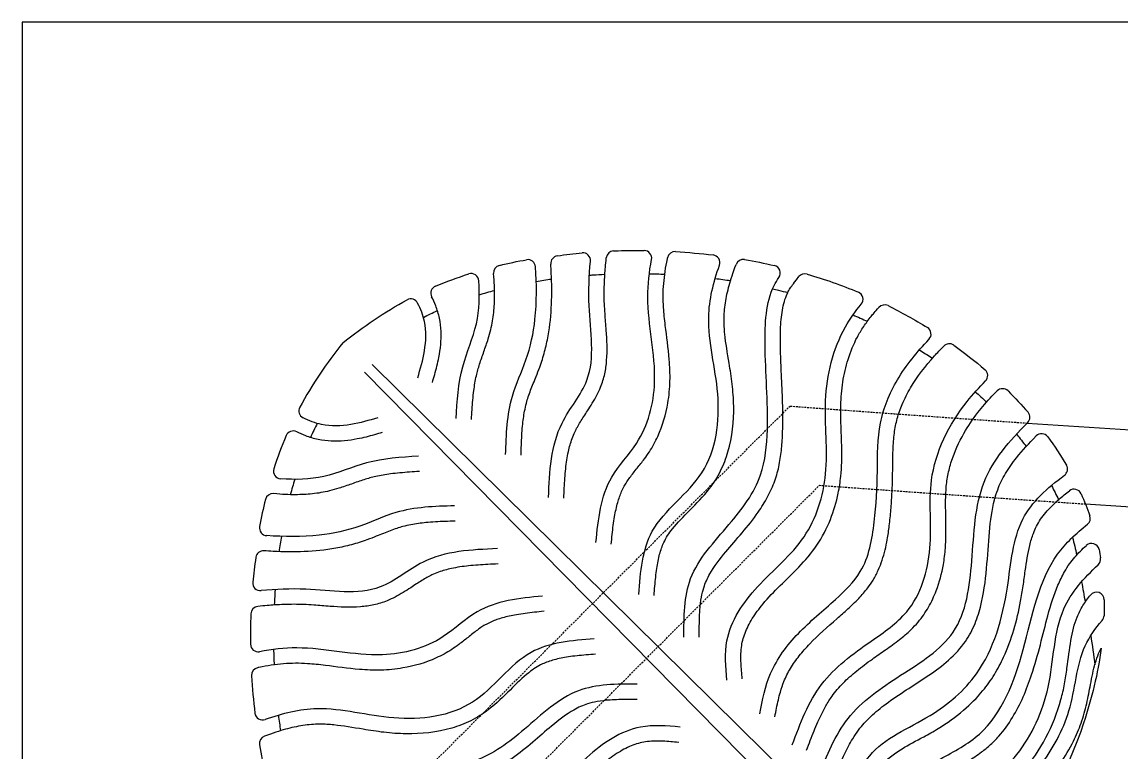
# Model space of a CAD drawing. Header units: millimetres. Extents: x -38686 to 870903, y -23218 to 232707.
# Drawn here: x 37372.5 to 37515.7, y 32051.4 to 32146.6 of the extents above; entities that cross this region are included whole.
import ezdxf

# ---------------------------------------------------------------- set-up
doc = ezdxf.new("R2010")
doc.units = ezdxf.units.MM
doc.header["$LTSCALE"] = 10
doc.linetypes.add('HIDDEN', pattern=[0.375, 0.25, -0.125])
doc.layers.add('40 - Detail Outline', color=142, linetype='Continuous')

msp = doc.modelspace()

# ---------------------------------------------------------------- linework, layer by layer
at = {"layer": '40 - Detail Outline', "color": 251}
for p, q in [((37486.067, 32031.078), (37417.097, 32100.981)), ((37488.019, 32033.03), (37418.116, 32102))]:
    msp.add_line(p, q, dxfattribs=at)
at = {"layer": '40 - Detail Outline', "color": 7}
msp.add_lwpolyline([(38322.522, 32146.575), (37372.522, 32146.575), (37372.522, 30796.575), (38322.522, 30796.575)], close=True, dxfattribs=at)
at = {"layer": '40 - Detail Outline', "color": 252, "linetype": 'HIDDEN', "ltscale": 0.1}
for points in [[(37424.431, 32015.45, 0.0008531), (37422.522, 32046.575), (37472.522, 32096.575, 0.0015354), (37503.414, 32094.366, 0.0015354)], [(37434.874, 32008.264, 0.0005648), (37432.785, 32042.696), (37476.353, 32086.263, 0.0009965), (37510.992, 32083.831, 0.0013085)]]:
    msp.add_lwpolyline(points, format="xyb", dxfattribs=at)
at = {"layer": '40 - Detail Outline', "color": 252}
msp.add_lwpolyline([(37503.414, 32094.366, 0.0341591), (38191.63, 32094.366)], format="xyb", dxfattribs=at)
at = {"layer": '40 - Detail Outline', "color": 251}
msp.add_lwpolyline([(37510.992, 32083.831, 0.0333389), (38184.052, 32083.831)], format="xyb", dxfattribs=at)
for centre, start, end in [((37449.591, 32115.783), 91.84017, 174.11427), ((37453.511, 32115.823), 349.36509, 89.34188), ((37457.56, 32115.683), 86.64905, 167.75444), ((37438.387, 32114.647), 3.67541, 100.22062), ((37442.364, 32115.135), 98.82963, 183.84978), ((37445.544, 32115.533), 354.66017, 95.44805), ((37462.389, 32115.257), 340.6813, 83.23504), ((37466.439, 32114.668), 80.18181, 159.59159), ((37431.001, 32112.829), 3.53079, 107.716), ((37434.912, 32113.919), 103.50603, 185.33654), ((37470.261, 32113.901), 325.32241, 77.12319), ((37474.466, 32112.802), 73.54353, 141.43457), ((37426.754, 32111.257), 113.02974, 206.69921), ((37481.04, 32110.478), 319.93573, 67.45103), ((37423.146, 32109.527), 27.03841, 118.27621), ((37484.837, 32108.752), 63.6379, 138.67738), ((37489.884, 32105.947), 316.74206, 58.21629), ((37493.262, 32103.693), 54.35564, 136.11973), ((37497.262, 32100.556), 315.37059, 49.38591), ((37500.205, 32097.843), 45.23951, 135.27096), ((37409.569, 32095.95), 151.72379, 242.96159), ((37502.758, 32095.124), 315.04849, 41.08967), ((37407.84, 32092.342), 63.30079, 156.97026), ((37505.274, 32091.981), 36.19519, 135.45609), ((37406.268, 32088.096), 162.284, 266.46921), ((37507.651, 32088.366), 306.60021, 30.3307), ((37405.178, 32084.185), 84.66346, 166.49397), ((37509.512, 32084.76), 24.14837, 127.51599), ((37510.621, 32081.968), 308.82505, 19.10978), ((37404.45, 32080.709), 169.77938, 266.32459), ((37511.776, 32077.7), 11.1891, 132.35769), ((37403.961, 32076.733), 86.15022, 171.17037), ((37511.966, 32076.653), 313.06765, 9.34947), ((37403.563, 32073.553), 174.55195, 275.33983), ((37512.429, 32071.352), 0.83885, 140.93397), ((37403.314, 32069.505), 95.88573, 178.15983), ((37512.407, 32069.328), 319.02141, 357.91238), ((37403.273, 32065.586), 180.65812, 280.63491), ((37403.414, 32061.536), 102.24556, 183.35095), ((37403.84, 32056.707), 186.76496, 289.3187), ((37404.429, 32052.658), 110.40841, 189.81819)]:
    msp.add_arc(centre, 1, start, end, dxfattribs=at)
for points, knots in [([(37449.559, 32116.783), (37449.755, 32116.789), (37451.077, 32116.827), (37452.398, 32116.836), (37453.522, 32116.823)], [45.0836625, 45.0836625, 45.0836625, 45.0836625, 45.6568413, 48.9653629, 48.9653629, 48.9653629, 48.9653629]), ([(37441.078, 32084.678), (37441.225, 32088.059), (37441.468, 32093.653), (37447.628, 32100.575), (37446.124, 32108.355), (37446.361, 32113.531), (37446.54, 32115.44)], [0, 0, 0, 0, 9.8438647, 16.2884618, 25.97773, 31.7463258, 31.7463258, 31.7463258, 31.7463258]), ([(37443.076, 32084.591), (37443.095, 32085.034), (37443.114, 32085.472), (37443.18, 32086.77), (37443.234, 32087.612), (37443.402, 32089.196), (37443.512, 32089.94), (37443.793, 32091.236), (37443.95, 32091.799), (37444.251, 32092.631), (37444.369, 32092.919), (37444.6, 32093.417), (37444.709, 32093.629), (37444.952, 32094.068), (37445.085, 32094.293), (37445.511, 32094.981), (37445.83, 32095.46), (37446.571, 32096.592), (37446.999, 32097.26), (37447.555, 32098.326), (37447.717, 32098.669), (37447.978, 32099.314), (37448.081, 32099.607), (37448.258, 32100.19), (37448.333, 32100.482), (37448.522, 32101.358), (37448.601, 32101.94), (37448.757, 32103.866), (37448.691, 32105.185), (37448.546, 32107.184), (37448.483, 32107.896), (37448.4, 32109.027), (37448.373, 32109.457), (37448.338, 32110.303), (37448.329, 32110.726), (37448.326, 32111.991), (37448.355, 32112.832), (37448.447, 32114.308), (37448.499, 32114.943), (37448.597, 32115.886)], [0, 0, 0, 0, 1.2888478, 1.2888478, 3.8665433, 3.8665433, 6.3234995, 6.3234995, 8.3640235, 8.3640235, 9.4869514, 9.4869514, 10.3581569, 10.3581569, 11.2293624, 11.2293624, 12.9717734, 12.9717734, 15.1431536, 15.1431536, 16.1127577, 16.1127577, 16.8790669, 16.8790669, 17.6453761, 17.6453761, 19.1779946, 19.1779946, 22.7692789, 22.7692789, 24.8297405, 24.8297405, 26.1468336, 26.1468336, 27.4639268, 27.4639268, 30.098113, 30.098113, 32.0850001, 32.0850001, 32.0850001, 32.0850001]), ([(37447.246, 32078.808), (37447.555, 32081.829), (37448.057, 32086.735), (37453.558, 32092.189), (37455.774, 32100.674), (37453.562, 32108.743), (37454.191, 32114.028), (37454.494, 32115.639)], [0, 0, 0, 0, 8.7557507, 14.2163152, 22.4813448, 33.6683771, 38.5822174, 38.5822174, 38.5822174, 38.5822174]), ([(37449.236, 32078.605), (37449.279, 32079.024), (37449.321, 32079.437), (37449.455, 32080.659), (37449.555, 32081.448), (37449.793, 32082.833), (37449.924, 32083.441), (37450.231, 32084.525), (37450.4, 32085.008), (37450.702, 32085.696), (37450.814, 32085.924), (37451.038, 32086.33), (37451.147, 32086.512), (37451.393, 32086.888), (37451.527, 32087.079), (37451.958, 32087.666), (37452.283, 32088.073), (37452.931, 32088.884), (37453.249, 32089.282), (37453.782, 32090.001), (37453.998, 32090.306), (37454.626, 32091.271), (37454.99, 32091.943), (37455.936, 32094.026), (37456.364, 32095.494), (37456.777, 32097.929), (37456.867, 32098.891), (37456.913, 32100.789), (37456.872, 32101.715), (37456.674, 32104.171), (37456.455, 32105.657), (37456.186, 32107.872), (37456.102, 32108.645), (37456.017, 32109.931), (37455.999, 32110.451), (37456.006, 32111.484), (37456.032, 32112.004), (37456.165, 32113.577), (37456.33, 32114.643), (37456.559, 32115.778), (37456.569, 32115.831), (37456.583, 32115.895)], [0, 0, 0, 0, 1.2134294, 1.2134294, 3.6402882, 3.6402882, 5.7010962, 5.7010962, 7.5446804, 7.5446804, 8.5064275, 8.5064275, 9.3247542, 9.3247542, 10.1430809, 10.1430809, 11.7797343, 11.7797343, 13.2236517, 13.2236517, 14.2109829, 14.2109829, 16.1856454, 16.1856454, 20.1672865, 20.1672865, 22.7222565, 22.7222565, 25.2772265, 25.2772265, 29.6678494, 29.6678494, 32.1170655, 32.1170655, 33.8556664, 33.8556664, 35.5942673, 35.5942673, 39.0714691, 39.0714691, 39.2399434, 39.2399434, 39.2399434, 39.2399434]), ([(37431.031, 32094.822), (37431.059, 32095.256), (37431.087, 32095.685), (37431.177, 32096.957), (37431.249, 32097.783), (37431.437, 32099.247), (37431.545, 32099.892), (37431.743, 32100.775), (37431.805, 32101.027), (37431.945, 32101.533), (37432.023, 32101.79), (37432.274, 32102.576), (37432.467, 32103.119), (37432.852, 32104.213), (37433.044, 32104.763), (37433.344, 32105.726), (37433.459, 32106.127), (37433.65, 32106.906), (37433.728, 32107.281), (37433.855, 32108.023), (37433.905, 32108.393), (37434.023, 32109.501), (37434.057, 32110.235), (37434.063, 32111.828), (37434.022, 32112.685), (37433.916, 32113.826)], [0, 0, 0, 0, 1.2957446, 1.2957446, 3.8872339, 3.8872339, 6.0383769, 6.0383769, 6.9242789, 6.9242789, 7.8101809, 7.8101809, 9.5819849, 9.5819849, 11.2510335, 11.2510335, 12.3857276, 12.3857276, 13.3918529, 13.3918529, 14.3979782, 14.3979782, 16.4102289, 16.4102289, 18.8096509, 18.8096509, 18.8096509, 18.8096509]), ([(37435.497, 32090.254), (37435.579, 32092.852), (37435.714, 32097.145), (37438.387, 32102.638), (37439.597, 32108.332), (37439.532, 32112.42), (37439.385, 32114.711)], [0, 0, 0, 0, 7.6812021, 12.6967319, 18.108407, 24.9712252, 24.9712252, 24.9712252, 24.9712252]), ([(37437.496, 32090.191), (37437.51, 32090.628), (37437.524, 32091.061), (37437.573, 32092.342), (37437.617, 32093.174), (37437.758, 32094.648), (37437.844, 32095.299), (37438.031, 32096.281), (37438.109, 32096.629), (37438.272, 32097.244), (37438.352, 32097.512), (37438.536, 32098.065), (37438.638, 32098.347), (37438.967, 32099.211), (37439.216, 32099.811), (37439.625, 32100.834), (37439.784, 32101.238), (37440.054, 32101.986), (37440.168, 32102.323), (37440.378, 32102.995), (37440.476, 32103.332), (37440.747, 32104.349), (37440.898, 32105.032), (37441.272, 32107.087), (37441.411, 32108.464), (37441.525, 32111.184), (37441.503, 32112.531), (37441.417, 32114.266), (37441.393, 32114.668), (37441.366, 32115.068)], [0, 0, 0, 0, 1.292478, 1.292478, 3.8774341, 3.8774341, 6.0368797, 6.0368797, 7.2583918, 7.2583918, 8.2462517, 8.2462517, 9.2341116, 9.2341116, 11.2098314, 11.2098314, 12.4404767, 12.4404767, 13.4059291, 13.4059291, 14.3713815, 14.3713815, 16.3022863, 16.3022863, 20.1640958, 20.1640958, 24.0259053, 24.0259053, 25.1938386, 25.1938386, 25.1938386, 25.1938386]), ([(37452.827, 32072.058), (37453.052, 32074.984), (37453.545, 32081.389), (37462.498, 32087.239), (37463.84, 32098.194), (37461.18, 32107.209), (37462.546, 32112.682), (37463.333, 32114.926)], [0, 0, 0, 0, 8.4042842, 18.403352, 28.878923, 38.9261887, 45.9570961, 45.9570961, 45.9570961, 45.9570961]), ([(37454.821, 32071.905), (37454.853, 32072.317), (37454.884, 32072.725), (37454.986, 32073.927), (37455.064, 32074.702), (37455.27, 32076.088), (37455.392, 32076.708), (37455.695, 32077.834), (37455.874, 32078.344), (37456.234, 32079.127), (37456.393, 32079.417), (37456.77, 32080.008), (37456.986, 32080.304), (37457.85, 32081.383), (37458.639, 32082.177), (37460.325, 32083.877), (37461.221, 32084.783), (37462.304, 32086.188), (37462.566, 32086.558), (37463.052, 32087.329), (37463.274, 32087.725), (37463.876, 32088.937), (37464.194, 32089.775), (37465.008, 32092.572), (37465.213, 32094.596), (37465.172, 32097.552), (37465.099, 32098.516), (37464.881, 32100.376), (37464.739, 32101.274), (37464.375, 32103.483), (37464.154, 32104.753), (37463.967, 32106.585), (37463.929, 32107.198), (37463.928, 32108.161), (37463.943, 32108.524), (37464.002, 32109.261), (37464.046, 32109.633), (37464.218, 32110.755), (37464.386, 32111.515), (37464.813, 32113.07), (37465.074, 32113.867), (37465.501, 32115.016)], [0, 0, 0, 0, 1.185355, 1.185355, 3.556065, 3.556065, 5.667841, 5.667841, 7.6778033, 7.6778033, 9.0224565, 9.0224565, 10.3671097, 10.3671097, 13.8648896, 13.8648896, 17.3626695, 17.3626695, 18.5263714, 18.5263714, 19.6900732, 19.6900732, 22.017477, 22.017477, 27.3078517, 27.3078517, 29.8902069, 29.8902069, 32.4725621, 32.4725621, 36.4536401, 36.4536401, 38.5491117, 38.5491117, 39.8508255, 39.8508255, 41.1525394, 41.1525394, 43.7559672, 43.7559672, 46.4058862, 46.4058862, 46.4058862, 46.4058862]), ([(37429.035, 32094.95), (37429.182, 32097.23), (37429.453, 32101.469), (37432.062, 32107.153), (37432.117, 32110.983), (37431.999, 32112.891)], [0, 0, 0, 0, 6.8072948, 12.6552665, 18.3218015, 18.3218015, 18.3218015, 18.3218015]), ([(37446.4, 32113.619), (37446.561, 32113.63), (37446.723, 32113.641), (37447.392, 32113.684), (37447.901, 32113.712), (37448.411, 32113.736)], [41.7842326, 41.7842326, 41.7842326, 41.7842326, 42.2759199, 42.2759199, 43.8245505, 43.8245505, 43.8245505, 43.8245505]), ([(37458.702, 32066.482), (37458.705, 32069.139), (37458.711, 32074.781), (37464.5, 32080.826), (37469.089, 32086.836), (37469.861, 32095.316), (37469.083, 32103.283), (37469.37, 32110.521), (37470.847, 32112.991), (37471.084, 32113.332)], [0, 0, 0, 0, 7.6812021, 16.3150671, 23.9699184, 29.9052895, 41.0613923, 48.7818029, 50.0777532, 50.0777532, 50.0777532, 50.0777532]), ([(37460.702, 32066.48), (37460.702, 32066.89), (37460.702, 32067.295), (37460.713, 32068.49), (37460.733, 32069.261), (37460.831, 32070.592), (37460.898, 32071.166), (37461.074, 32072.134), (37461.17, 32072.54), (37461.386, 32073.24), (37461.498, 32073.537), (37461.764, 32074.137), (37461.917, 32074.437), (37462.628, 32075.681), (37463.355, 32076.636), (37464.842, 32078.414), (37465.567, 32079.228), (37467.01, 32080.938), (37467.724, 32081.826), (37468.821, 32083.407), (37469.235, 32084.066), (37469.965, 32085.428), (37470.284, 32086.128), (37470.789, 32087.552), (37470.974, 32088.252), (37471.257, 32089.647), (37471.355, 32090.344), (37471.498, 32091.774), (37471.539, 32092.507), (37471.605, 32094.519), (37471.593, 32095.778), (37471.521, 32098.266), (37471.462, 32099.492), (37471.36, 32101.736), (37471.317, 32102.756), (37471.27, 32104.703), (37471.259, 32105.635), (37471.317, 32107.424), (37471.389, 32108.285), (37471.666, 32109.859), (37471.871, 32110.571), (37472.244, 32111.389), (37472.345, 32111.582), (37472.574, 32111.968), (37472.7, 32112.159), (37472.986, 32112.551), (37473.147, 32112.752), (37473.684, 32113.425)], [0, 0, 0, 0, 1.185885, 1.185885, 3.557655, 3.557655, 5.5002923, 5.5002923, 7.0294274, 7.0294274, 8.2785432, 8.2785432, 9.527659, 9.527659, 13.4345492, 13.4345492, 16.5910033, 16.5910033, 19.7474574, 19.7474574, 21.8546285, 21.8546285, 23.8841243, 23.8841243, 25.7790483, 25.7790483, 27.6739724, 27.6739724, 29.7117698, 29.7117698, 33.4025797, 33.4025797, 37.0933897, 37.0933897, 40.1829547, 40.1829547, 42.9534362, 42.9534362, 45.7239177, 45.7239177, 48.4943991, 48.4943991, 49.4099314, 49.4099314, 50.3254636, 50.3254636, 51.3053195, 51.3053195, 51.3053195, 51.3053195]), ([(37470.258, 32111.849), (37470.52, 32111.787), (37470.781, 32111.724), (37471.439, 32111.561), (37471.836, 32111.459), (37472.231, 32111.353)], [66.3102617, 66.3102617, 66.3102617, 66.3102617, 67.1454569, 67.1454569, 68.4165801, 68.4165801, 68.4165801, 68.4165801]), ([(37424.042, 32100.232), (37424.384, 32101.391), (37425.085, 32103.766), (37425.212, 32107.241), (37424.432, 32109.207), (37424.037, 32109.982)], [0, 0, 0, 0, 3.6303177, 7.4455402, 10.0510726, 10.0510726, 10.0510726, 10.0510726]), ([(37425.96, 32099.666), (37426.06, 32100.003), (37426.161, 32100.347), (37426.46, 32101.402), (37426.654, 32102.138), (37427.012, 32103.985), (37427.138, 32105.132), (37427.061, 32106.869), (37426.995, 32107.439), (37426.755, 32108.576), (37426.586, 32109.117), (37426.228, 32110.039), (37426.051, 32110.43), (37425.861, 32110.807)], [0, 0, 0, 0, 1.0561449, 1.0561449, 3.1684346, 3.1684346, 6.0769445, 6.0769445, 7.4709517, 7.4709517, 8.864959, 8.864959, 9.9694405, 9.9694405, 9.9694405, 9.9694405]), ([(37464.306, 32060.894), (37464.152, 32062.635), (37463.755, 32067.105), (37468.212, 32073.628), (37474.991, 32078.909), (37477.89, 32088.086), (37476.528, 32097.359), (37478.408, 32105.278), (37481.025, 32108.906), (37481.806, 32109.834)], [0, 0, 0, 0, 5.1349591, 13.1849078, 22.1068715, 30.7436776, 40.313374, 50.2220696, 53.8809319, 53.8809319, 53.8809319, 53.8809319]), ([(37466.298, 32061.071), (37466.267, 32061.426), (37466.236, 32061.775), (37466.156, 32062.795), (37466.122, 32063.443), (37466.133, 32064.433), (37466.154, 32064.8), (37466.233, 32065.474), (37466.288, 32065.779), (37466.443, 32066.4), (37466.542, 32066.712), (37466.9, 32067.65), (37467.221, 32068.279), (37468.01, 32069.555), (37468.485, 32070.199), (37469.685, 32071.644), (37470.438, 32072.419), (37472.029, 32073.983), (37472.864, 32074.771), (37474.502, 32076.481), (37475.306, 32077.405), (37476.728, 32079.515), (37477.311, 32080.652), (37478.217, 32082.939), (37478.553, 32084.084), (37478.945, 32085.973), (37479.059, 32086.709), (37479.262, 32088.671), (37479.281, 32089.864), (37479.242, 32092.172), (37479.186, 32093.29), (37479.128, 32095.152), (37479.115, 32095.912), (37479.145, 32097.171), (37479.172, 32097.676), (37479.26, 32098.692), (37479.322, 32099.2), (37479.557, 32100.71), (37479.783, 32101.701), (37480.4, 32103.678), (37480.802, 32104.658), (37481.538, 32106.038), (37481.813, 32106.491), (37482.415, 32107.383), (37482.741, 32107.819), (37483.337, 32108.553), (37483.596, 32108.855), (37484.086, 32109.412)], [0, 0, 0, 0, 1.0483826, 1.0483826, 3.1451479, 3.1451479, 4.4689278, 4.4689278, 5.7040993, 5.7040993, 6.9392708, 6.9392708, 9.4096138, 9.4096138, 11.9906935, 11.9906935, 15.3671264, 15.3671264, 18.7435593, 18.7435593, 22.1199922, 22.1199922, 25.4964251, 25.4964251, 28.6590155, 28.6590155, 30.658628, 30.658628, 33.9943565, 33.9943565, 37.3300849, 37.3300849, 39.7170038, 39.7170038, 41.3562862, 41.3562862, 42.9955687, 42.9955687, 46.2741336, 46.2741336, 49.7999522, 49.7999522, 51.6277132, 51.6277132, 53.4554741, 53.4554741, 54.7551346, 54.7551346, 54.7551346, 54.7551346]), ([(37468.58, 32056.519), (37468.931, 32058.309), (37469.696, 32062.203), (37473.505, 32067.25), (37478.054, 32070.945), (37482.502, 32075.265), (37483.644, 32081.519), (37483.958, 32087.961), (37483.863, 32094.367), (37486.357, 32100.375), (37489.078, 32103.632), (37490.612, 32105.262)], [0, 0, 0, 0, 5.4207291, 11.7884781, 18.3456602, 23.1956947, 29.8879744, 36.5434432, 42.7970881, 48.8538754, 55.5370884, 55.5370884, 55.5370884, 55.5370884]), ([(37470.542, 32056.134), (37470.617, 32056.513), (37470.69, 32056.887), (37470.917, 32057.985), (37471.076, 32058.688), (37471.402, 32059.831), (37471.555, 32060.289), (37471.846, 32061.017), (37471.974, 32061.3), (37472.258, 32061.867), (37472.414, 32062.149), (37472.916, 32062.985), (37473.299, 32063.531), (37474.145, 32064.606), (37474.609, 32065.133), (37476.176, 32066.764), (37477.388, 32067.811), (37479.118, 32069.328), (37479.581, 32069.737), (37480.522, 32070.596), (37481, 32071.049), (37481.879, 32071.97), (37482.281, 32072.43), (37482.895, 32073.241), (37483.122, 32073.57), (37483.588, 32074.331), (37483.812, 32074.762), (37484.204, 32075.631), (37484.373, 32076.072), (37484.813, 32077.399), (37485.019, 32078.292), (37485.287, 32079.79), (37485.373, 32080.402), (37485.532, 32081.705), (37485.602, 32082.398), (37485.718, 32083.781), (37485.763, 32084.468), (37485.835, 32085.881), (37485.86, 32086.605), (37485.891, 32087.934), (37485.898, 32088.541), (37485.912, 32089.723), (37485.921, 32090.303), (37485.969, 32091.629), (37486.018, 32092.365), (37486.195, 32093.716), (37486.317, 32094.332), (37486.658, 32095.573), (37486.874, 32096.19), (37487.439, 32097.538), (37487.807, 32098.263), (37489.081, 32100.418), (37490.148, 32101.775), (37491.7, 32103.5), (37492.068, 32103.894), (37492.541, 32104.386)], [0, 0, 0, 0, 1.1493012, 1.1493012, 3.4479036, 3.4479036, 5.1116175, 5.1116175, 6.2262777, 6.2262777, 7.3409379, 7.3409379, 9.5702583, 9.5702583, 11.8424258, 11.8424258, 16.8689903, 16.8689903, 18.6802517, 18.6802517, 20.491513, 20.491513, 22.0922295, 22.0922295, 23.100162, 23.100162, 24.3121895, 24.3121895, 25.5242169, 25.5242169, 27.9482718, 27.9482718, 29.6513746, 29.6513746, 31.6570743, 31.6570743, 33.6627741, 33.6627741, 35.7946406, 35.7946406, 37.5728159, 37.5728159, 39.3509911, 39.3509911, 41.7455823, 41.7455823, 43.9451339, 43.9451339, 46.1446855, 46.1446855, 48.8278202, 48.8278202, 54.4245428, 54.4245428, 56.0986355, 56.0986355, 56.0986355, 56.0986355]), ([(37489.38, 32103.902), (37489.901, 32103.571), (37490.419, 32103.231), (37490.976, 32102.851), (37491.021, 32102.821), (37491.065, 32102.791)], [87.8007428, 87.8007428, 87.8007428, 87.8007428, 89.6884317, 89.6884317, 89.8512885, 89.8512885, 89.8512885, 89.8512885]), ([(37472.811, 32052.493), (37473.859, 32055.28), (37475.933, 32060.802), (37482.349, 32065.532), (37488.936, 32069.946), (37491.423, 32078.143), (37490.018, 32087.765), (37493.782, 32095.358), (37497.137, 32099.006), (37497.974, 32099.853)], [0, 0, 0, 0, 8.7346954, 17.298582, 23.3072902, 32.0969045, 40.9569216, 52.2211022, 55.7971994, 55.7971994, 55.7971994, 55.7971994]), ([(37474.683, 32051.789), (37474.843, 32052.215), (37475.002, 32052.637), (37475.48, 32053.885), (37475.803, 32054.694), (37476.469, 32056.193), (37476.811, 32056.887), (37477.438, 32057.983), (37477.707, 32058.41), (37478.209, 32059.113), (37478.433, 32059.399), (37478.914, 32059.965), (37479.17, 32060.242), (37479.977, 32061.059), (37480.57, 32061.586), (37481.847, 32062.624), (37482.534, 32063.136), (37483.807, 32064.047), (37484.382, 32064.444), (37485.566, 32065.272), (37486.172, 32065.702), (37487.281, 32066.57), (37487.786, 32066.996), (37488.593, 32067.777), (37488.905, 32068.108), (37489.718, 32069.072), (37490.169, 32069.73), (37490.949, 32071.101), (37491.279, 32071.815), (37491.98, 32073.657), (37492.283, 32074.807), (37492.609, 32076.663), (37492.696, 32077.367), (37492.802, 32078.758), (37492.823, 32079.438), (37492.835, 32081.412), (37492.782, 32082.657), (37492.778, 32084.463), (37492.791, 32085.075), (37492.874, 32086.308), (37492.95, 32086.92), (37493.191, 32088.16), (37493.353, 32088.781), (37493.952, 32090.634), (37494.502, 32091.857), (37495.702, 32093.965), (37496.31, 32094.869), (37497.543, 32096.456), (37498.16, 32097.158), (37499.034, 32098.079), (37499.258, 32098.308), (37499.494, 32098.547)], [0, 0, 0, 0, 1.3347694, 1.3347694, 4.0043081, 4.0043081, 6.5266595, 6.5266595, 8.2678522, 8.2678522, 9.5637549, 9.5637549, 10.8596577, 10.8596577, 13.4514631, 13.4514631, 16.0922492, 16.0922492, 18.1854104, 18.1854104, 20.2785717, 20.2785717, 22.0563812, 22.0563812, 23.2347912, 23.2347912, 25.2657902, 25.2657902, 27.2967891, 27.2967891, 30.3793543, 30.3793543, 32.2503359, 32.2503359, 34.1213176, 34.1213176, 37.8295076, 37.8295076, 39.82346, 39.82346, 41.9830806, 41.9830806, 44.1427012, 44.1427012, 48.4619423, 48.4619423, 51.9221987, 51.9221987, 54.9211296, 54.9211296, 55.9269727, 55.9269727, 55.9269727, 55.9269727]), ([(37418.864, 32095.055), (37417.706, 32094.713), (37415.331, 32094.012), (37411.856, 32093.885), (37409.89, 32094.664), (37409.115, 32095.06)], [0, 0, 0, 0, 3.6303177, 7.4455402, 10.0510726, 10.0510726, 10.0510726, 10.0510726]), ([(37476.244, 32048.443), (37477.314, 32051.095), (37479.518, 32056.556), (37486.822, 32061.568), (37495.079, 32066.562), (37496.399, 32076.77), (37496.652, 32086.918), (37501.093, 32092.041), (37503.465, 32094.418)], [0, 0, 0, 0, 8.3746707, 17.2458641, 26.1171306, 35.6878407, 46.0804708, 55.7639306, 55.7639306, 55.7639306, 55.7639306]), ([(37419.43, 32093.136), (37419.093, 32093.037), (37418.75, 32092.935), (37417.695, 32092.636), (37416.959, 32092.443), (37415.112, 32092.084), (37413.964, 32091.959), (37412.228, 32092.036), (37411.657, 32092.102), (37410.521, 32092.342), (37409.98, 32092.511), (37409.058, 32092.868), (37408.667, 32093.046), (37408.289, 32093.236)], [0, 0, 0, 0, 1.0561449, 1.0561449, 3.1684346, 3.1684346, 6.0769445, 6.0769445, 7.4709517, 7.4709517, 8.864959, 8.864959, 9.9694405, 9.9694405, 9.9694405, 9.9694405]), ([(37478.099, 32047.694), (37478.267, 32048.111), (37478.433, 32048.523), (37478.934, 32049.743), (37479.272, 32050.531), (37479.96, 32051.979), (37480.308, 32052.643), (37480.925, 32053.658), (37481.178, 32054.036), (37481.68, 32054.711), (37481.928, 32055.012), (37482.463, 32055.604), (37482.747, 32055.893), (37483.647, 32056.742), (37484.31, 32057.284), (37485.847, 32058.429), (37486.738, 32059.026), (37488.506, 32060.172), (37489.385, 32060.723), (37491.147, 32061.904), (37492.027, 32062.533), (37493.695, 32063.952), (37494.484, 32064.744), (37495.424, 32066.022), (37495.669, 32066.399), (37496.107, 32067.168), (37496.303, 32067.561), (37496.831, 32068.76), (37497.103, 32069.582), (37497.75, 32072.075), (37497.963, 32073.774), (37498.262, 32077.075), (37498.348, 32078.672), (37498.624, 32081.679), (37498.815, 32083.088), (37499.264, 32084.821), (37499.4, 32085.262), (37499.693, 32086.049), (37499.844, 32086.402), (37500.186, 32087.105), (37500.376, 32087.454), (37500.998, 32088.495), (37501.482, 32089.18), (37502.775, 32090.807), (37503.638, 32091.744), (37504.562, 32092.682)], [0, 0, 0, 0, 1.3154773, 1.3154773, 3.946432, 3.946432, 6.4031522, 6.4031522, 7.9847907, 7.9847907, 9.3874412, 9.3874412, 10.7900917, 10.7900917, 13.5953928, 13.5953928, 16.8486985, 16.8486985, 19.80426, 19.80426, 22.7598215, 22.7598215, 25.715383, 25.715383, 26.8647157, 26.8647157, 28.0140484, 28.0140484, 30.3127138, 30.3127138, 34.9038116, 34.9038116, 39.4949094, 39.4949094, 44.0860072, 44.0860072, 45.7352877, 45.7352877, 47.1469747, 47.1469747, 48.5586616, 48.5586616, 51.3820354, 51.3820354, 55.3141931, 55.3141931, 55.3141931, 55.3141931]), ([(37424.147, 32090.061), (37421.867, 32089.915), (37417.628, 32089.643), (37411.943, 32087.035), (37408.114, 32086.98), (37406.206, 32087.098)], [0, 0, 0, 0, 6.8072948, 12.6552665, 18.3218015, 18.3218015, 18.3218015, 18.3218015]), ([(37424.275, 32088.065), (37423.841, 32088.038), (37423.412, 32088.01), (37422.14, 32087.919), (37421.313, 32087.848), (37419.85, 32087.659), (37419.204, 32087.552), (37418.322, 32087.354), (37418.069, 32087.291), (37417.564, 32087.152), (37417.306, 32087.074), (37416.52, 32086.822), (37415.978, 32086.63), (37414.883, 32086.244), (37414.333, 32086.052), (37413.371, 32085.753), (37412.97, 32085.638), (37412.191, 32085.447), (37411.816, 32085.369), (37411.074, 32085.242), (37410.704, 32085.191), (37409.596, 32085.073), (37408.862, 32085.04), (37407.268, 32085.034), (37406.411, 32085.074), (37405.271, 32085.181)], [0, 0, 0, 0, 1.2957446, 1.2957446, 3.8872339, 3.8872339, 6.0383769, 6.0383769, 6.9242789, 6.9242789, 7.8101809, 7.8101809, 9.5819849, 9.5819849, 11.2510335, 11.2510335, 12.3857276, 12.3857276, 13.3918529, 13.3918529, 14.3979782, 14.3979782, 16.4102289, 16.4102289, 18.8096509, 18.8096509, 18.8096509, 18.8096509]), ([(37480.072, 32044.417), (37480.76, 32046.848), (37482.348, 32052.46), (37490.711, 32055.648), (37498.33, 32062.224), (37501.027, 32071.923), (37501.707, 32082.085), (37506.01, 32085.902), (37508.247, 32087.563)], [0, 0, 0, 0, 7.2173194, 16.6586382, 24.7874942, 36.7593966, 45.8433615, 53.8244605, 53.8244605, 53.8244605, 53.8244605]), ([(37481.996, 32043.872), (37482.103, 32044.247), (37482.207, 32044.617), (37482.524, 32045.702), (37482.74, 32046.393), (37483.162, 32047.531), (37483.359, 32047.996), (37483.836, 32048.943), (37484.123, 32049.401), (37484.759, 32050.187), (37485.143, 32050.557), (37486.041, 32051.276), (37486.555, 32051.622), (37487.973, 32052.484), (37488.942, 32052.991), (37490.562, 32053.871), (37491.189, 32054.219), (37492.98, 32055.31), (37494.088, 32056.103), (37496.022, 32057.764), (37496.867, 32058.613), (37498.176, 32060.198), (37498.68, 32060.903), (37499.581, 32062.362), (37499.98, 32063.116), (37501.4, 32066.201), (37502.072, 32068.671), (37502.664, 32071.829), (37502.774, 32072.501), (37502.97, 32073.829), (37503.057, 32074.481), (37503.312, 32076.301), (37503.486, 32077.425), (37503.866, 32078.998), (37504.022, 32079.521), (37504.326, 32080.33), (37504.459, 32080.635), (37504.925, 32081.549), (37505.334, 32082.147), (37506.324, 32083.318), (37506.904, 32083.89), (37507.975, 32084.823), (37508.429, 32085.189), (37508.903, 32085.553)], [0, 0, 0, 0, 1.1132433, 1.1132433, 3.3397298, 3.3397298, 5.0768955, 5.0768955, 7.2072802, 7.2072802, 9.3376648, 9.3376648, 11.4680495, 11.4680495, 14.7148192, 14.7148192, 16.6851178, 16.6851178, 20.3572923, 20.3572923, 23.6078206, 23.6078206, 25.951608, 25.951608, 28.2953955, 28.2953955, 35.3187319, 35.3187319, 37.201506, 37.201506, 39.0842801, 39.0842801, 42.6041611, 42.6041611, 44.5323916, 44.5323916, 45.8102259, 45.8102259, 48.5717117, 48.5717117, 51.3331975, 51.3331975, 53.1500526, 53.1500526, 53.1500526, 53.1500526]), ([(37428.843, 32083.599), (37426.245, 32083.518), (37421.952, 32083.383), (37416.459, 32080.71), (37410.765, 32079.5), (37406.677, 32079.564), (37404.386, 32079.711)], [0, 0, 0, 0, 7.6812021, 12.6967319, 18.108407, 24.9712252, 24.9712252, 24.9712252, 24.9712252]), ([(37428.905, 32081.6), (37428.468, 32081.587), (37428.036, 32081.573), (37426.755, 32081.524), (37425.923, 32081.48), (37424.449, 32081.339), (37423.798, 32081.253), (37422.815, 32081.066), (37422.468, 32080.988), (37421.853, 32080.825), (37421.585, 32080.744), (37421.032, 32080.56), (37420.749, 32080.458), (37419.885, 32080.13), (37419.286, 32079.881), (37418.263, 32079.471), (37417.858, 32079.313), (37417.111, 32079.042), (37416.774, 32078.929), (37416.102, 32078.718), (37415.764, 32078.621), (37414.747, 32078.35), (37414.065, 32078.199), (37412.01, 32077.825), (37410.633, 32077.686), (37407.913, 32077.571), (37406.566, 32077.594), (37404.83, 32077.68), (37404.429, 32077.704), (37404.028, 32077.731)], [0, 0, 0, 0, 1.292478, 1.292478, 3.8774341, 3.8774341, 6.0368797, 6.0368797, 7.2583918, 7.2583918, 8.2462517, 8.2462517, 9.2341116, 9.2341116, 11.2098314, 11.2098314, 12.4404767, 12.4404767, 13.4059291, 13.4059291, 14.3713815, 14.3713815, 16.3022863, 16.3022863, 20.1640958, 20.1640958, 24.0259053, 24.0259053, 25.1938386, 25.1938386, 25.1938386, 25.1938386]), ([(37483.319, 32040.653), (37483.752, 32042.154), (37485.05, 32046.648), (37491.194, 32050.197), (37499.402, 32054.531), (37503.391, 32065.102), (37505.189, 32075.768), (37509.774, 32080.002), (37511.248, 32081.189)], [0, 0, 0, 0, 4.5750783, 13.7039465, 19.7497119, 32.1343409, 45.3360883, 50.9095088, 50.9095088, 50.9095088, 50.9095088]), ([(37434.419, 32078.019), (37431.038, 32077.872), (37425.443, 32077.629), (37418.522, 32071.469), (37410.742, 32072.973), (37405.566, 32072.735), (37403.656, 32072.557)], [0, 0, 0, 0, 9.8438647, 16.2884618, 25.97773, 31.7463258, 31.7463258, 31.7463258, 31.7463258]), ([(37485.241, 32040.099), (37485.336, 32040.427), (37485.428, 32040.748), (37485.71, 32041.681), (37485.902, 32042.263), (37486.236, 32043.077), (37486.362, 32043.35), (37486.615, 32043.825), (37486.739, 32044.029), (37487.016, 32044.434), (37487.168, 32044.632), (37487.664, 32045.217), (37488.048, 32045.593), (37489.344, 32046.69), (37490.398, 32047.372), (37492.195, 32048.413), (37492.881, 32048.786), (37494.273, 32049.548), (37494.98, 32049.938), (37496.284, 32050.725), (37496.883, 32051.114), (37497.867, 32051.847), (37498.263, 32052.169), (37499.019, 32052.862), (37499.375, 32053.226), (37500.38, 32054.364), (37500.968, 32055.183), (37502.544, 32057.773), (37503.327, 32059.66), (37504.408, 32062.886), (37504.779, 32064.215), (37505.456, 32066.809), (37505.765, 32068.076), (37506.481, 32070.707), (37506.897, 32072.047), (37507.663, 32073.868), (37507.941, 32074.444), (37508.464, 32075.362), (37508.693, 32075.722), (37509.341, 32076.626), (37509.806, 32077.165), (37510.574, 32077.945), (37510.833, 32078.193), (37511.103, 32078.439)], [0, 0, 0, 0, 1.001274, 1.001274, 3.0038219, 3.0038219, 4.1220622, 4.1220622, 5.1047327, 5.1047327, 6.0874031, 6.0874031, 8.0527441, 8.0527441, 12.0005692, 12.0005692, 14.2953175, 14.2953175, 16.5900658, 16.5900658, 18.5551166, 18.5551166, 19.911819, 19.911819, 21.2685213, 21.2685213, 23.9819261, 23.9819261, 29.4826454, 29.4826454, 33.2569062, 33.2569062, 37.031167, 37.031167, 41.4786882, 41.4786882, 43.7067825, 43.7067825, 45.2537806, 45.2537806, 47.7753162, 47.7753162, 48.9659121, 48.9659121, 48.9659121, 48.9659121]), ([(37434.505, 32076.02), (37434.063, 32076.001), (37433.625, 32075.982), (37432.327, 32075.917), (37431.484, 32075.863), (37429.9, 32075.695), (37429.156, 32075.584), (37427.861, 32075.303), (37427.298, 32075.146), (37426.465, 32074.846), (37426.177, 32074.728), (37425.68, 32074.496), (37425.468, 32074.388), (37425.028, 32074.144), (37424.804, 32074.012), (37424.115, 32073.586), (37423.637, 32073.267), (37422.505, 32072.526), (37421.837, 32072.098), (37420.77, 32071.542), (37420.427, 32071.38), (37419.782, 32071.119), (37419.489, 32071.015), (37418.906, 32070.839), (37418.614, 32070.764), (37417.739, 32070.575), (37417.157, 32070.496), (37415.231, 32070.34), (37413.911, 32070.406), (37411.913, 32070.551), (37411.201, 32070.614), (37410.07, 32070.696), (37409.64, 32070.723), (37408.793, 32070.758), (37408.371, 32070.767), (37407.106, 32070.771), (37406.265, 32070.742), (37404.789, 32070.65), (37404.153, 32070.597), (37403.211, 32070.5)], [0, 0, 0, 0, 1.2888478, 1.2888478, 3.8665433, 3.8665433, 6.3234995, 6.3234995, 8.3640235, 8.3640235, 9.4869514, 9.4869514, 10.3581569, 10.3581569, 11.2293624, 11.2293624, 12.9717734, 12.9717734, 15.1431536, 15.1431536, 16.1127577, 16.1127577, 16.8790669, 16.8790669, 17.6453761, 17.6453761, 19.1779946, 19.1779946, 22.7692789, 22.7692789, 24.8297405, 24.8297405, 26.1468336, 26.1468336, 27.4639268, 27.4639268, 30.098113, 30.098113, 32.0850001, 32.0850001, 32.0850001, 32.0850001]), ([(37486.172, 32037.396), (37486.779, 32038.958), (37488.307, 32042.884), (37495.706, 32045.241), (37502.686, 32050.821), (37506.937, 32060.021), (37506.803, 32069.753), (37510.783, 32074.178), (37512.649, 32075.922)], [0, 0, 0, 0, 4.8267485, 12.1285269, 21.5436592, 31.1989251, 41.5791242, 48.9744391, 48.9744391, 48.9744391, 48.9744391]), ([(37405.478, 32072.696), (37405.466, 32072.535), (37405.456, 32072.374), (37405.412, 32071.704), (37405.384, 32071.195), (37405.361, 32070.686)], [41.7842326, 41.7842326, 41.7842326, 41.7842326, 42.2759199, 42.2759199, 43.8245505, 43.8245505, 43.8245505, 43.8245505]), ([(37440.288, 32071.85), (37437.267, 32071.541), (37432.362, 32071.04), (37426.908, 32065.539), (37418.423, 32063.322), (37410.354, 32065.535), (37405.068, 32064.905), (37403.458, 32064.603)], [0, 0, 0, 0, 8.7557507, 14.2163152, 22.4813448, 33.6683771, 38.5822174, 38.5822174, 38.5822174, 38.5822174]), ([(37488.035, 32036.671), (37488.155, 32036.977), (37488.271, 32037.275), (37488.619, 32038.138), (37488.851, 32038.669), (37489.34, 32039.592), (37489.595, 32039.981), (37489.967, 32040.412), (37490.077, 32040.526), (37490.321, 32040.752), (37490.453, 32040.863), (37490.88, 32041.191), (37491.208, 32041.402), (37492.304, 32042.025), (37493.184, 32042.417), (37494.532, 32043.027), (37494.948, 32043.217), (37495.725, 32043.594), (37496.083, 32043.778), (37496.782, 32044.158), (37497.126, 32044.356), (37498.139, 32044.973), (37498.792, 32045.414), (37500.671, 32046.827), (37501.821, 32047.887), (37504.014, 32050.382), (37505.019, 32051.848), (37506.677, 32054.978), (37507.331, 32056.641), (37507.983, 32059.046), (37508.137, 32059.74), (37508.389, 32061.106), (37508.49, 32061.78), (37508.755, 32063.712), (37508.895, 32064.933), (37509.285, 32067.183), (37509.535, 32068.21), (37510.003, 32069.369), (37510.117, 32069.619), (37510.374, 32070.118), (37510.515, 32070.366), (37510.955, 32071.073), (37511.285, 32071.529), (37511.653, 32071.982)], [0, 0, 0, 0, 0.9453756, 0.9453756, 2.8361267, 2.8361267, 4.7268778, 4.7268778, 5.4614068, 5.4614068, 6.1959359, 6.1959359, 7.664994, 7.664994, 10.6155465, 10.6155465, 11.8771794, 11.8771794, 12.9450509, 12.9450509, 14.0129225, 14.0129225, 16.1486655, 16.1486655, 20.4201516, 20.4201516, 25.2533955, 25.2533955, 30.0866395, 30.0866395, 31.9897389, 31.9897389, 33.8928384, 33.8928384, 37.5595364, 37.5595364, 41.2262344, 41.2262344, 42.2848748, 42.2848748, 43.3435152, 43.3435152, 45.3263709, 45.3263709, 45.3263709, 45.3263709]), ([(37402.314, 32069.537), (37402.308, 32069.342), (37402.27, 32068.02), (37402.26, 32066.699), (37402.273, 32065.574)], [45.0836625, 45.0836625, 45.0836625, 45.0836625, 45.6568413, 48.9653629, 48.9653629, 48.9653629, 48.9653629]), ([(37440.492, 32069.861), (37440.073, 32069.818), (37439.659, 32069.776), (37438.438, 32069.641), (37437.649, 32069.542), (37436.263, 32069.303), (37435.655, 32069.172), (37434.572, 32068.866), (37434.089, 32068.697), (37433.401, 32068.395), (37433.173, 32068.283), (37432.766, 32068.059), (37432.585, 32067.949), (37432.209, 32067.703), (37432.017, 32067.569), (37431.43, 32067.139), (37431.024, 32066.814), (37430.213, 32066.166), (37429.814, 32065.848), (37429.096, 32065.314), (37428.791, 32065.098), (37427.825, 32064.471), (37427.153, 32064.106), (37425.07, 32063.16), (37423.603, 32062.733), (37421.167, 32062.319), (37420.206, 32062.23), (37418.308, 32062.183), (37417.381, 32062.224), (37414.925, 32062.423), (37413.439, 32062.641), (37411.225, 32062.911), (37410.452, 32062.994), (37409.166, 32063.079), (37408.645, 32063.098), (37407.613, 32063.09), (37407.093, 32063.065), (37405.519, 32062.931), (37404.454, 32062.766), (37403.318, 32062.538), (37403.266, 32062.527), (37403.202, 32062.513)], [0, 0, 0, 0, 1.2134294, 1.2134294, 3.6402882, 3.6402882, 5.7010962, 5.7010962, 7.5446804, 7.5446804, 8.5064275, 8.5064275, 9.3247542, 9.3247542, 10.1430809, 10.1430809, 11.7797343, 11.7797343, 13.2236517, 13.2236517, 14.2109829, 14.2109829, 16.1856454, 16.1856454, 20.1672865, 20.1672865, 22.7222565, 22.7222565, 25.2772265, 25.2772265, 29.6678494, 29.6678494, 32.1170655, 32.1170655, 33.8556664, 33.8556664, 35.5942673, 35.5942673, 39.0714691, 39.0714691, 39.2399434, 39.2399434, 39.2399434, 39.2399434]), ([(37488.313, 32034.556), (37488.861, 32035.57), (37490.317, 32038.263), (37493.918, 32041.949), (37500.408, 32043.763), (37505.32, 32049.599), (37509.557, 32056.837), (37509.855, 32064.224), (37512.271, 32067.647), (37513.162, 32068.673)], [0, 0, 0, 0, 3.4625137, 9.1915716, 14.8450556, 23.0827075, 31.1333885, 39.8635293, 43.9261864, 43.9261864, 43.9261864, 43.9261864]), ([(37447.038, 32066.27), (37444.113, 32066.045), (37437.707, 32065.552), (37431.857, 32056.598), (37420.903, 32055.257), (37411.887, 32057.916), (37406.415, 32056.55), (37404.171, 32055.764)], [0, 0, 0, 0, 8.4042842, 18.403352, 28.878923, 38.9261887, 45.9570961, 45.9570961, 45.9570961, 45.9570961]), ([(37447.192, 32064.275), (37446.779, 32064.244), (37446.372, 32064.212), (37445.169, 32064.111), (37444.394, 32064.032), (37443.008, 32063.826), (37442.388, 32063.705), (37441.262, 32063.402), (37440.752, 32063.223), (37439.97, 32062.863), (37439.679, 32062.704), (37439.089, 32062.327), (37438.792, 32062.111), (37437.714, 32061.246), (37436.92, 32060.457), (37435.22, 32058.772), (37434.314, 32057.875), (37432.908, 32056.792), (37432.539, 32056.53), (37431.767, 32056.044), (37431.371, 32055.823), (37430.16, 32055.221), (37429.321, 32054.902), (37426.524, 32054.089), (37424.5, 32053.884), (37421.545, 32053.925), (37420.58, 32053.997), (37418.721, 32054.215), (37417.822, 32054.358), (37415.614, 32054.721), (37414.344, 32054.942), (37412.511, 32055.13), (37411.899, 32055.168), (37410.936, 32055.168), (37410.572, 32055.154), (37409.835, 32055.095), (37409.464, 32055.051), (37408.342, 32054.879), (37407.582, 32054.711), (37406.026, 32054.284), (37405.23, 32054.023), (37404.08, 32053.595)], [0, 0, 0, 0, 1.185355, 1.185355, 3.556065, 3.556065, 5.667841, 5.667841, 7.6778033, 7.6778033, 9.0224565, 9.0224565, 10.3671097, 10.3671097, 13.8648896, 13.8648896, 17.3626695, 17.3626695, 18.5263714, 18.5263714, 19.6900732, 19.6900732, 22.017477, 22.017477, 27.3078517, 27.3078517, 29.8902069, 29.8902069, 32.4725621, 32.4725621, 36.4536401, 36.4536401, 38.5491117, 38.5491117, 39.8508255, 39.8508255, 41.1525394, 41.1525394, 43.7559672, 43.7559672, 46.4058862, 46.4058862, 46.4058862, 46.4058862]), ([(37513.044, 32065.064), (37512.608, 32061.789), (37510.236, 32051.937), (37503.323, 32038.98), (37492.288, 32035.75), (37488.657, 32033.46), (37488.019, 32033.03)], [136.8040503, 136.8040503, 136.8040503, 136.8040503, 146.5004897, 165.9015749, 177.3555264, 179.5269324, 179.5269324, 179.5269324, 179.5269324]), ([(37491.414, 32035.953), (37491.481, 32036.057), (37491.548, 32036.16), (37491.898, 32036.681), (37492.198, 32037.081), (37492.84, 32037.844), (37493.18, 32038.204), (37493.838, 32038.815), (37494.151, 32039.075), (37494.686, 32039.466), (37494.903, 32039.611), (37495.363, 32039.891), (37495.613, 32040.027), (37496.15, 32040.294), (37496.433, 32040.424), (37497.322, 32040.813), (37497.967, 32041.07), (37499.009, 32041.529), (37499.387, 32041.704), (37500.101, 32042.071), (37500.439, 32042.261), (37501.087, 32042.665), (37501.4, 32042.879), (37502.309, 32043.55), (37502.874, 32044.038), (37504.283, 32045.403), (37505.069, 32046.325), (37506.14, 32047.717), (37506.473, 32048.174), (37507.117, 32049.087), (37507.433, 32049.551), (37508.351, 32050.968), (37508.924, 32051.946), (37509.803, 32053.723), (37510.139, 32054.498), (37510.576, 32055.721), (37510.713, 32056.15), (37510.955, 32057.01), (37511.06, 32057.437), (37511.344, 32058.704), (37511.494, 32059.53), (37511.83, 32061.315), (37512.019, 32062.253), (37512.393, 32063.541), (37512.537, 32063.958), (37512.802, 32064.586), (37512.912, 32064.816), (37513.038, 32065.052), (37513.041, 32065.058), (37513.044, 32065.064)], [2.8519266, 2.8519266, 2.8519266, 2.8519266, 3.2646199, 3.2646199, 4.9697365, 4.9697365, 6.674853, 6.674853, 8.1161844, 8.1161844, 9.0682072, 9.0682072, 10.0996007, 10.0996007, 11.1309941, 11.1309941, 13.193781, 13.193781, 14.326377, 14.326377, 15.3136178, 15.3136178, 16.3008585, 16.3008585, 18.2753401, 18.2753401, 21.5502258, 21.5502258, 23.127888, 23.127888, 24.7055503, 24.7055503, 27.8608748, 27.8608748, 30.1705919, 30.1705919, 31.3720932, 31.3720932, 32.5735945, 32.5735945, 34.976597, 34.976597, 38.0076801, 38.0076801, 39.6007312, 39.6007312, 40.5817689, 40.5817689, 40.6069398, 40.6069398, 40.6069398, 40.6069398]), ([(37452.614, 32060.395), (37449.958, 32060.392), (37444.316, 32060.385), (37438.271, 32054.597), (37432.26, 32050.008), (37423.781, 32049.235), (37415.814, 32050.014), (37408.576, 32049.727), (37406.106, 32048.249), (37405.764, 32048.013)], [0, 0, 0, 0, 7.6812021, 16.3150671, 23.9699184, 29.9052895, 41.0613923, 48.7818029, 50.0777532, 50.0777532, 50.0777532, 50.0777532]), ([(37452.617, 32058.395), (37452.207, 32058.395), (37451.802, 32058.394), (37450.607, 32058.383), (37449.836, 32058.363), (37448.504, 32058.265), (37447.931, 32058.199), (37446.963, 32058.023), (37446.557, 32057.927), (37445.857, 32057.71), (37445.56, 32057.599), (37444.96, 32057.333), (37444.66, 32057.18), (37443.415, 32056.469), (37442.461, 32055.742), (37440.683, 32054.255), (37439.868, 32053.53), (37438.159, 32052.087), (37437.27, 32051.373), (37435.69, 32050.276), (37435.031, 32049.861), (37433.669, 32049.131), (37432.969, 32048.813), (37431.544, 32048.308), (37430.844, 32048.122), (37429.45, 32047.84), (37428.753, 32047.742), (37427.323, 32047.599), (37426.59, 32047.558), (37424.578, 32047.492), (37423.318, 32047.504), (37420.83, 32047.576), (37419.605, 32047.635), (37417.361, 32047.737), (37416.341, 32047.78), (37414.393, 32047.827), (37413.461, 32047.838), (37411.672, 32047.78), (37410.812, 32047.708), (37409.238, 32047.431), (37408.526, 32047.226), (37407.708, 32046.853), (37407.515, 32046.752), (37407.129, 32046.523), (37406.938, 32046.397), (37406.545, 32046.111), (37406.344, 32045.949), (37405.671, 32045.413)], [0, 0, 0, 0, 1.185885, 1.185885, 3.557655, 3.557655, 5.5002923, 5.5002923, 7.0294274, 7.0294274, 8.2785432, 8.2785432, 9.527659, 9.527659, 13.4345492, 13.4345492, 16.5910033, 16.5910033, 19.7474574, 19.7474574, 21.8546285, 21.8546285, 23.8841243, 23.8841243, 25.7790483, 25.7790483, 27.6739724, 27.6739724, 29.7117698, 29.7117698, 33.4025797, 33.4025797, 37.0933897, 37.0933897, 40.1829547, 40.1829547, 42.9534362, 42.9534362, 45.7239177, 45.7239177, 48.4943991, 48.4943991, 49.4099314, 49.4099314, 50.3254636, 50.3254636, 51.3053195, 51.3053195, 51.3053195, 51.3053195]), ([(37458.203, 32054.791), (37456.462, 32054.945), (37451.991, 32055.342), (37445.469, 32050.885), (37440.187, 32044.106), (37431.01, 32041.206), (37421.738, 32042.569), (37413.819, 32040.689), (37410.191, 32038.071), (37409.263, 32037.291)], [0, 0, 0, 0, 5.1349591, 13.1849078, 22.1068715, 30.7436776, 40.313374, 50.2220696, 53.8809319, 53.8809319, 53.8809319, 53.8809319]), ([(37458.026, 32052.798), (37457.67, 32052.83), (37457.322, 32052.861), (37456.301, 32052.94), (37455.653, 32052.975), (37454.663, 32052.964), (37454.297, 32052.943), (37453.623, 32052.864), (37453.317, 32052.809), (37452.697, 32052.653), (37452.385, 32052.554), (37451.447, 32052.196), (37450.817, 32051.876), (37449.542, 32051.086), (37448.897, 32050.612), (37447.453, 32049.412), (37446.678, 32048.659), (37445.114, 32047.068), (37444.326, 32046.233), (37442.616, 32044.595), (37441.692, 32043.791), (37439.581, 32042.369), (37438.444, 32041.785), (37436.157, 32040.88), (37435.013, 32040.544), (37433.124, 32040.152), (37432.387, 32040.038), (37430.426, 32039.835), (37429.233, 32039.816), (37426.925, 32039.854), (37425.807, 32039.911), (37423.945, 32039.969), (37423.185, 32039.981), (37421.926, 32039.952), (37421.42, 32039.925), (37420.404, 32039.836), (37419.897, 32039.775), (37418.387, 32039.54), (37417.396, 32039.314), (37415.418, 32038.697), (37414.439, 32038.295), (37413.059, 32037.559), (37412.606, 32037.284), (37411.714, 32036.681), (37411.278, 32036.355), (37410.543, 32035.759), (37410.242, 32035.501), (37409.685, 32035.011)], [0, 0, 0, 0, 1.0483826, 1.0483826, 3.1451479, 3.1451479, 4.4689278, 4.4689278, 5.7040993, 5.7040993, 6.9392708, 6.9392708, 9.4096138, 9.4096138, 11.9906935, 11.9906935, 15.3671264, 15.3671264, 18.7435593, 18.7435593, 22.1199922, 22.1199922, 25.4964251, 25.4964251, 28.6590155, 28.6590155, 30.658628, 30.658628, 33.9943565, 33.9943565, 37.3300849, 37.3300849, 39.7170038, 39.7170038, 41.3562862, 41.3562862, 42.9955687, 42.9955687, 46.2741336, 46.2741336, 49.7999522, 49.7999522, 51.6277132, 51.6277132, 53.4554741, 53.4554741, 54.7551346, 54.7551346, 54.7551346, 54.7551346])]:
    msp.add_open_spline(points, degree=3, knots=knots, dxfattribs=at)
for points in [[(37457.619, 32116.681), (37459.255, 32116.585), (37460.885, 32116.442), (37462.507, 32116.25)], [(37434.678, 32114.891), (37435.844, 32115.171), (37437.022, 32115.417), (37438.21, 32115.631)], [(37442.21, 32116.123), (37443.331, 32116.298), (37444.404, 32116.429), (37445.449, 32116.529)], [(37466.609, 32115.653), (37467.909, 32115.428), (37469.201, 32115.169), (37470.484, 32114.876)], [(37454.203, 32113.812), (37454.873, 32113.799), (37455.543, 32113.778), (37456.212, 32113.749)], [(37426.363, 32112.177), (37427.777, 32112.778), (37429.223, 32113.311), (37430.696, 32113.782)], [(37439.478, 32112.807), (37440.138, 32112.918), (37440.802, 32113.019), (37441.469, 32113.111)], [(37462.776, 32113.194), (37463.445, 32113.109), (37464.113, 32113.015), (37464.778, 32112.913)], [(37474.749, 32113.761), (37477.01, 32113.093), (37479.238, 32112.309), (37481.424, 32111.401)], [(37432.06, 32111.065), (37432.718, 32111.269), (37433.383, 32111.46), (37434.053, 32111.638)], [(37414.278, 32104.818), (37416.963, 32106.892), (37419.725, 32108.822), (37422.673, 32110.408)], [(37485.281, 32109.648), (37487.024, 32108.784), (37488.736, 32107.835), (37490.411, 32106.797)], [(37424.785, 32108.129), (37425.384, 32108.436), (37425.992, 32108.729), (37426.608, 32109.008)], [(37480.724, 32108.441), (37481.351, 32108.175), (37481.974, 32107.898), (37482.593, 32107.611)], [(37414.278, 32104.818), (37412.204, 32102.134), (37410.274, 32099.372), (37408.689, 32096.424)], [(37493.845, 32104.506), (37495.243, 32103.503), (37496.603, 32102.438), (37497.913, 32101.315)], [(37496.643, 32098.442), (37497.142, 32097.999), (37497.633, 32097.547), (37498.114, 32097.087)], [(37500.909, 32098.554), (37501.812, 32097.658), (37502.681, 32096.733), (37503.511, 32095.781)], [(37410.968, 32094.312), (37410.66, 32093.712), (37410.367, 32093.105), (37410.088, 32092.489)], [(37406.92, 32092.733), (37406.319, 32091.32), (37405.786, 32089.873), (37405.315, 32088.4)], [(37502.014, 32092.911), (37502.447, 32092.389), (37502.866, 32091.859), (37503.272, 32091.323)], [(37506.081, 32092.571), (37506.959, 32091.372), (37507.773, 32090.137), (37508.514, 32088.871)], [(37408.031, 32087.037), (37407.828, 32086.379), (37407.637, 32085.714), (37407.458, 32085.043)], [(37506.555, 32086.234), (37506.883, 32085.625), (37507.192, 32085.011), (37507.481, 32084.392)], [(37510.424, 32085.169), (37510.848, 32084.225), (37511.229, 32083.267), (37511.566, 32082.295)], [(37404.206, 32084.419), (37403.926, 32083.253), (37403.68, 32082.074), (37403.466, 32080.887)], [(37406.29, 32079.618), (37406.179, 32078.958), (37406.077, 32078.294), (37405.986, 32077.628)], [(37509.298, 32079.489), (37509.509, 32078.727), (37509.69, 32077.958), (37509.84, 32077.179)], [(37402.973, 32076.886), (37402.799, 32075.766), (37402.667, 32074.693), (37402.568, 32073.647)], [(37512.757, 32077.894), (37512.828, 32077.536), (37512.893, 32077.176), (37512.953, 32076.815)], [(37510.483, 32073.7), (37510.644, 32072.817), (37510.802, 32071.935), (37510.956, 32071.053)], [(37513.429, 32071.367), (37513.439, 32070.677), (37513.431, 32069.985), (37513.406, 32069.292)], [(37511.677, 32066.691), (37511.871, 32065.428), (37512.05, 32064.167), (37512.209, 32062.905)], [(37405.284, 32064.894), (37405.297, 32064.223), (37405.319, 32063.553), (37405.348, 32062.885)], [(37402.416, 32061.478), (37402.512, 32059.842), (37402.655, 32058.211), (37402.847, 32056.589)], [(37405.902, 32056.321), (37405.987, 32055.651), (37406.081, 32054.984), (37406.184, 32054.318)], [(37403.444, 32052.487), (37403.669, 32051.188), (37403.927, 32049.896), (37404.221, 32048.612)]]:
    msp.add_open_spline(points, degree=3, dxfattribs=at)

doc.saveas('drawing.dxf')
